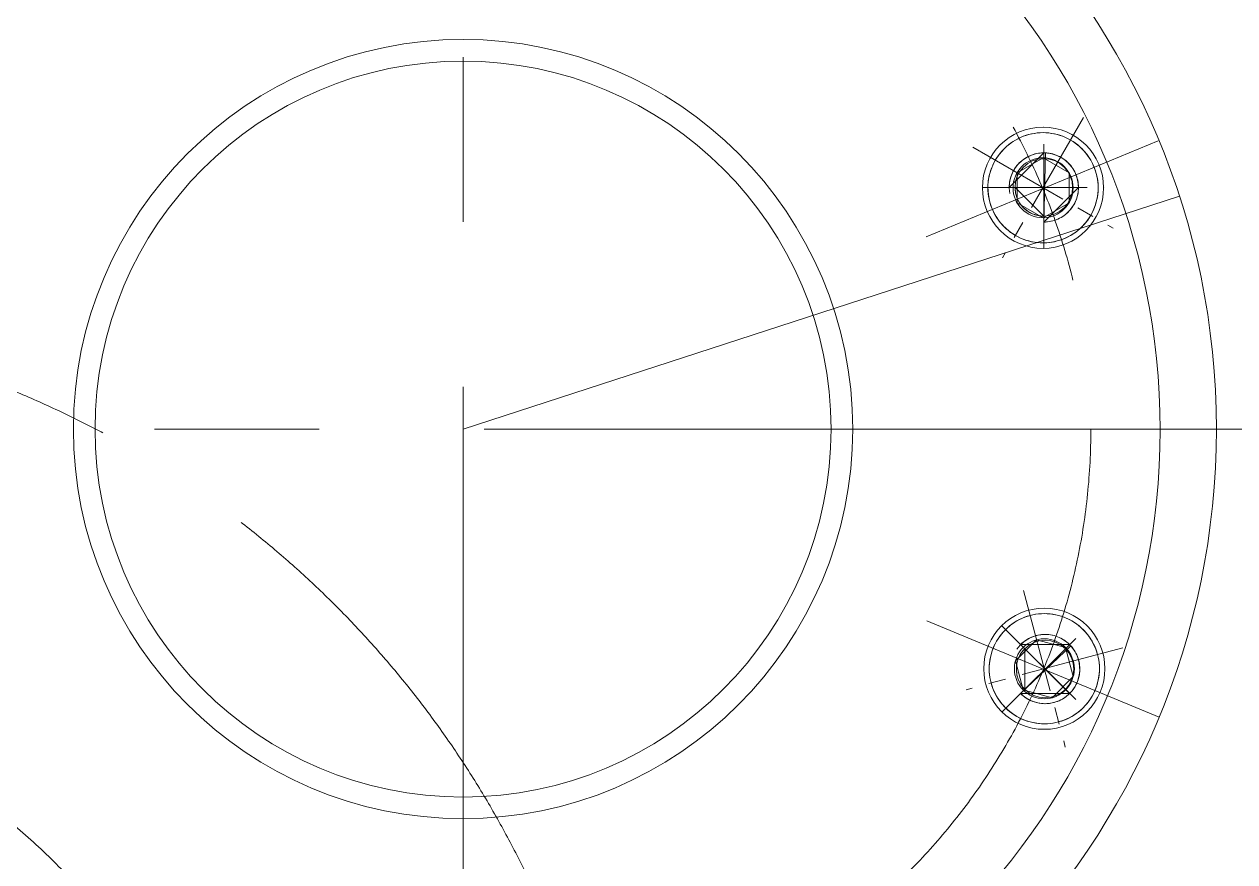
# Model space of a CAD drawing. Header units: millimetres. Extents: x 2 to 671028, y -1 to 511258.
# Drawn here: x 101926 to 105477, y 93390 to 95847 of the extents above; entities that cross this region are included whole.
import ezdxf

# ---------------------------------------------------------------- set-up
doc = ezdxf.new("R2010")
doc.units = ezdxf.units.MM
doc.header["$LTSCALE"] = 25.4
doc.linetypes.add('CENTER', pattern=[50.8, 31.75, -6.35, 6.35, -6.35])
doc.linetypes.add('点画线', pattern=[18, 12, -2, 2, -2])
for name, color, linetype, lineweight in [('CAXA1', 5, 'CENTER', 5), ('中心线层', 5, 'CENTER', 5), ('细实线层', 7, 'Continuous', 5)]:
    doc.layers.add(name, color=color, linetype=linetype, lineweight=lineweight)

msp = doc.modelspace()

# ---------------------------------------------------------------- linework, layer by layer
at = {"color": 7, "lineweight": 5}
for p, q in [((104881.06, 95525.5), (104872.83, 95523.52)), ((104889.38, 95527.04), (104881.06, 95525.5)), ((104897.77, 95528.14), (104889.38, 95527.04)), ((104906.21, 95528.81), (104897.77, 95528.14)), ((104914.67, 95529.03), (104906.21, 95528.81)), ((104923.13, 95528.81), (104914.67, 95529.03)), ((104931.57, 95528.14), (104923.13, 95528.81)), ((104939.96, 95527.04), (104931.57, 95528.14)), ((104948.28, 95525.5), (104939.96, 95527.04)), ((104956.51, 95523.52), (104948.28, 95525.5)), ((104812.93, 95493), (104806.49, 95487.5)), ((104819.64, 95498.15), (104812.93, 95493)), ((104826.62, 95502.95), (104819.64, 95498.15)), ((104833.83, 95507.37), (104826.62, 95502.95)), ((104841.27, 95511.41), (104833.83, 95507.37)), ((104848.91, 95515.05), (104841.27, 95511.41)), ((104856.73, 95518.29), (104848.91, 95515.05)), ((104864.71, 95521.12), (104856.73, 95518.29)), ((104872.83, 95523.52), (104864.71, 95521.12)), ((104964.63, 95521.12), (104956.51, 95523.52)), ((104972.61, 95518.29), (104964.63, 95521.12)), ((104980.43, 95515.05), (104972.61, 95518.29)), ((104988.07, 95511.41), (104980.43, 95515.05)), ((104995.51, 95507.37), (104988.07, 95511.41)), ((105002.72, 95502.95), (104995.51, 95507.37)), ((104995.51, 95507.37), (104995.51, 95507.37)), ((105009.7, 95498.15), (105002.72, 95502.95)), ((105016.41, 95493), (105009.7, 95498.15)), ((105022.85, 95487.5), (105016.41, 95493)), ((104779.08, 95455.41), (104774.66, 95448.19)), ((104783.88, 95462.39), (104779.08, 95455.41)), ((104789.03, 95469.1), (104783.88, 95462.39)), ((104794.53, 95475.54), (104789.03, 95469.1)), ((104800.35, 95481.68), (104794.53, 95475.54)), ((104806.49, 95487.5), (104800.35, 95481.68)), ((104815.37, 95368.31), (104916.97, 95469.91)), ((104838.47, 95411.35), (104914.67, 95455.35)), ((104861.63, 95453.52), (104857.25, 95450.51)), ((104866.17, 95456.3), (104861.63, 95453.52)), ((104870.84, 95458.84), (104866.17, 95456.3)), ((104875.64, 95461.13), (104870.84, 95458.84)), ((104880.56, 95463.16), (104875.64, 95461.13)), ((104885.57, 95464.94), (104880.56, 95463.16)), ((104890.67, 95466.45), (104885.57, 95464.94)), ((104895.85, 95467.69), (104890.67, 95466.45)), ((104901.08, 95468.66), (104895.85, 95467.69)), ((104906.35, 95469.35), (104901.08, 95468.66)), ((104911.65, 95469.77), (104906.35, 95469.35)), ((104916.97, 95469.91), (104911.65, 95469.77)), ((104914.67, 95455.35), (104990.87, 95411.35)), ((104922.29, 95469.77), (104916.97, 95266.71)), ((104927.59, 95469.35), (104922.29, 95469.77)), ((104932.86, 95468.66), (104927.59, 95469.35)), ((104938.09, 95467.69), (104932.86, 95468.66)), ((104943.26, 95466.45), (104938.09, 95467.69)), ((104948.37, 95464.94), (104943.26, 95466.45)), ((104953.38, 95463.16), (104948.37, 95464.94)), ((104958.29, 95461.13), (104953.38, 95463.16)), ((104963.09, 95458.84), (104958.29, 95461.13)), ((104967.77, 95456.3), (104963.09, 95458.84)), ((104972.3, 95453.52), (104967.77, 95456.3)), ((104976.69, 95450.51), (104972.3, 95453.52)), ((105028.99, 95481.68), (105022.85, 95487.5)), ((105034.82, 95475.54), (105028.99, 95481.68)), ((105040.31, 95469.1), (105034.82, 95475.54)), ((105045.46, 95462.39), (105040.31, 95469.1)), ((105050.26, 95455.41), (105045.46, 95462.39)), ((105054.68, 95448.19), (105050.26, 95455.41)), ((104760.91, 95417.32), (104758.51, 95409.2)), ((104763.74, 95425.3), (104760.91, 95417.32)), ((104766.98, 95433.12), (104763.74, 95425.3)), ((104770.62, 95440.76), (104766.98, 95433.12)), ((104774.66, 95448.19), (104770.62, 95440.76)), ((104774.66, 95448.19), (104774.66, 95448.19)), ((104828.98, 95419.11), (104826.44, 95414.44)), ((104831.76, 95423.65), (104828.98, 95419.11)), ((104834.77, 95428.03), (104831.76, 95423.65)), ((104838.01, 95432.25), (104834.77, 95428.03)), ((104841.47, 95436.3), (104838.01, 95432.25)), ((104845.13, 95440.15), (104841.47, 95436.3)), ((104848.99, 95443.81), (104845.13, 95440.15)), ((104853.03, 95447.27), (104848.99, 95443.81)), ((104857.25, 95450.51), (104853.03, 95447.27)), ((104980.91, 95447.27), (104976.69, 95450.51)), ((104984.95, 95443.81), (104980.91, 95447.27)), ((104988.81, 95440.15), (104984.95, 95443.81)), ((104992.47, 95436.3), (104988.81, 95440.15)), ((104995.93, 95432.25), (104992.47, 95436.3)), ((104999.17, 95428.03), (104995.93, 95432.25)), ((105002.18, 95423.65), (104999.17, 95428.03)), ((105004.96, 95419.11), (105002.18, 95423.65)), ((105007.5, 95414.44), (105004.96, 95419.11)), ((105058.72, 95440.76), (105054.68, 95448.19)), ((105062.36, 95433.12), (105058.72, 95440.76)), ((105065.6, 95425.3), (105062.36, 95433.12)), ((105068.43, 95417.32), (105065.6, 95425.3)), ((105070.83, 95409.2), (105068.43, 95417.32)), ((104753.88, 95384.26), (104753.22, 95375.82)), ((104754.99, 95392.65), (104753.88, 95384.26)), ((104756.53, 95400.97), (104754.99, 95392.65)), ((104758.51, 95409.2), (104756.53, 95400.97)), ((104816.62, 95384.21), (104815.93, 95378.93)), ((104817.59, 95389.44), (104816.62, 95384.21)), ((104818.83, 95394.61), (104817.59, 95389.44)), ((104820.34, 95399.71), (104818.83, 95394.61)), ((104822.12, 95404.72), (104820.34, 95399.71)), ((104824.15, 95409.64), (104822.12, 95404.72)), ((104826.44, 95414.44), (104824.15, 95409.64)), ((104838.47, 95411.35), (104838.47, 95323.37)), ((104990.87, 95323.37), (104990.87, 95411.35)), ((105009.79, 95409.64), (105007.5, 95414.44)), ((105011.82, 95404.72), (105009.79, 95409.64)), ((105013.6, 95399.71), (105011.82, 95404.72)), ((105015.11, 95394.61), (105013.6, 95399.71)), ((105016.35, 95389.44), (105015.11, 95394.61)), ((105017.32, 95384.21), (105016.35, 95389.44)), ((105018.01, 95378.93), (105017.32, 95384.21)), ((105072.81, 95400.97), (105070.83, 95409.2)), ((105074.35, 95392.65), (105072.81, 95400.97)), ((105075.46, 95384.26), (105074.35, 95392.65)), ((105076.12, 95375.82), (105075.46, 95384.26)), ((104753.22, 95375.82), (104753, 95367.36)), ((104753, 95367.36), (104753.22, 95358.9)), ((104753.22, 95358.9), (104753.88, 95350.46)), ((104753.88, 95350.46), (104754.99, 95342.07)), ((104815.51, 95373.63), (104815.37, 95368.31)), ((104832.55, 95368.31), (104815.37, 95368.31)), ((104815.37, 95368.31), (105018.57, 95368.31)), ((104815.93, 95378.93), (104815.51, 95373.63)), ((104916.97, 95283.9), (104832.55, 95368.31)), ((104832.55, 95368.31), (104832.67, 95363.89)), ((104916.97, 95283.9), (104832.55, 95368.31)), ((104832.67, 95363.89), (104833.02, 95359.49)), ((104833.02, 95359.49), (104833.59, 95355.11)), ((104833.59, 95355.11), (104834.4, 95350.76)), ((104834.4, 95350.76), (104835.43, 95346.46)), ((104835.43, 95346.46), (104836.69, 95342.23)), ((105018.57, 95368.31), (104916.97, 95266.71)), ((105015.11, 95342.02), (105016.35, 95347.19)), ((105016.35, 95347.19), (105017.32, 95352.42)), ((105017.32, 95352.42), (105018.01, 95357.69)), ((105018.43, 95373.63), (105018.01, 95378.93)), ((105018.01, 95357.69), (105018.43, 95362.99)), ((105018.57, 95368.31), (105018.43, 95373.63)), ((105018.43, 95362.99), (105018.57, 95368.31)), ((105074.35, 95342.07), (105075.46, 95350.46)), ((105075.46, 95350.46), (105076.12, 95358.9)), ((105076.34, 95367.36), (105076.12, 95375.82)), ((105076.12, 95358.9), (105076.34, 95367.36)), ((104754.99, 95342.07), (104756.53, 95333.75)), ((104756.53, 95333.75), (104758.51, 95325.52)), ((104758.51, 95325.52), (104760.91, 95317.4)), ((104760.91, 95317.4), (104763.74, 95309.42)), ((104836.69, 95342.23), (104838.16, 95338.06)), ((104838.16, 95338.06), (104839.85, 95333.98)), ((104838.47, 95323.37), (104914.67, 95279.37)), ((104839.85, 95333.98), (104841.75, 95329.99)), ((104841.75, 95329.99), (104843.86, 95326.1)), ((104843.86, 95326.1), (104846.17, 95322.34)), ((104846.17, 95322.34), (104848.68, 95318.69)), ((104848.68, 95318.69), (104851.37, 95315.19)), ((104851.37, 95315.19), (104854.24, 95311.83)), ((104854.24, 95311.83), (104857.28, 95308.62)), ((104990.87, 95323.37), (104914.67, 95279.37)), ((104990.87, 95323.37), (104914.67, 95279.37)), ((104999.17, 95308.59), (105002.18, 95312.98)), ((105002.18, 95312.98), (105004.96, 95317.51)), ((105004.96, 95317.51), (105007.5, 95322.19)), ((105007.5, 95322.19), (105009.79, 95326.99)), ((105009.79, 95326.99), (105011.82, 95331.9)), ((105011.82, 95331.9), (105013.6, 95336.92)), ((105013.6, 95336.92), (105015.11, 95342.02)), ((105065.6, 95309.42), (105068.43, 95317.4)), ((105068.43, 95317.4), (105070.83, 95325.52)), ((105070.83, 95325.52), (105072.81, 95333.75)), ((105072.81, 95333.75), (105074.35, 95342.07)), ((104763.74, 95309.42), (104766.98, 95301.6)), ((104766.98, 95301.6), (104770.62, 95293.96)), ((104770.62, 95293.96), (104774.66, 95286.52)), ((104774.66, 95286.52), (104779.08, 95279.31)), ((104779.08, 95279.31), (104783.88, 95272.33)), ((104857.28, 95308.62), (104860.48, 95305.58)), ((104860.48, 95305.58), (104863.84, 95302.71)), ((104863.84, 95302.71), (104867.35, 95300.02)), ((104867.35, 95300.02), (104870.99, 95297.52)), ((104870.99, 95297.52), (104874.76, 95295.21)), ((104874.76, 95295.21), (104878.65, 95293.1)), ((104878.65, 95293.1), (104882.63, 95291.19)), ((104882.63, 95291.19), (104886.72, 95289.5)), ((104886.72, 95289.5), (104890.88, 95288.03)), ((104890.88, 95288.03), (104895.12, 95286.77)), ((104895.12, 95286.77), (104899.42, 95285.74)), ((104899.42, 95285.74), (104903.76, 95284.94)), ((104903.76, 95284.94), (104908.15, 95284.36)), ((104908.15, 95284.36), (104912.55, 95284.01)), ((104912.55, 95284.01), (104916.97, 95283.9)), ((104916.97, 95266.71), (104916.97, 95283.9)), ((104953.38, 95273.46), (104958.29, 95275.5)), ((104958.29, 95275.5), (104963.09, 95277.79)), ((104963.09, 95277.79), (104967.77, 95280.32)), ((104967.77, 95280.32), (104972.3, 95283.1)), ((104972.3, 95283.1), (104976.69, 95286.12)), ((104976.69, 95286.12), (104980.91, 95289.35)), ((104980.91, 95289.35), (104984.95, 95292.81)), ((104984.95, 95292.81), (104988.81, 95296.47)), ((104988.81, 95296.47), (104992.47, 95300.33)), ((104992.47, 95300.33), (104995.93, 95304.37)), ((104995.93, 95304.37), (104999.17, 95308.59)), ((105045.46, 95272.33), (105050.26, 95279.31)), ((105050.26, 95279.31), (105054.68, 95286.52)), ((105054.68, 95286.52), (105058.72, 95293.96)), ((105058.72, 95293.96), (105062.36, 95301.6)), ((105062.36, 95301.6), (105065.6, 95309.42)), ((104783.88, 95272.33), (104789.03, 95265.62)), ((104789.03, 95265.62), (104794.53, 95259.18)), ((104794.53, 95259.18), (104800.35, 95253.04)), ((104800.35, 95253.04), (104806.49, 95247.21)), ((104806.49, 95247.21), (104812.93, 95241.72)), ((104812.93, 95241.72), (104819.64, 95236.56)), ((104916.97, 95266.71), (104922.29, 95266.85)), ((104922.29, 95266.85), (104927.59, 95267.27)), ((104927.59, 95267.27), (104932.86, 95267.96)), ((104932.86, 95267.96), (104938.09, 95268.93)), ((104938.09, 95268.93), (104943.26, 95270.17)), ((104943.26, 95270.17), (104948.37, 95271.68)), ((104948.37, 95271.68), (104953.38, 95273.46)), ((105009.7, 95236.56), (105016.41, 95241.72)), ((105016.41, 95241.72), (105022.85, 95247.21)), ((105022.85, 95247.21), (105028.99, 95253.04)), ((105028.99, 95253.04), (105034.82, 95259.18)), ((105034.82, 95259.18), (105040.31, 95265.62)), ((105040.31, 95265.62), (105045.46, 95272.33)), ((104819.64, 95236.56), (104826.62, 95231.77)), ((104826.62, 95231.77), (104833.83, 95227.35)), ((104833.83, 95227.35), (104833.83, 95227.35)), ((104833.83, 95227.35), (104841.27, 95223.31)), ((104841.27, 95223.31), (104848.91, 95219.67)), ((104848.91, 95219.67), (104856.73, 95216.43)), ((104856.73, 95216.43), (104864.71, 95213.6)), ((104864.71, 95213.6), (104872.83, 95211.2)), ((104872.83, 95211.2), (104881.06, 95209.22)), ((104881.06, 95209.22), (104889.38, 95207.68)), ((104889.38, 95207.68), (104897.77, 95206.57)), ((104897.77, 95206.57), (104906.21, 95205.91)), ((104906.21, 95205.91), (104914.67, 95205.69)), ((104914.67, 95205.69), (104923.13, 95205.91)), ((104923.13, 95205.91), (104931.57, 95206.57)), ((104931.57, 95206.57), (104939.96, 95207.68)), ((104939.96, 95207.68), (104948.28, 95209.22)), ((104948.28, 95209.22), (104956.51, 95211.2)), ((104956.51, 95211.2), (104964.63, 95213.6)), ((104964.63, 95213.6), (104972.61, 95216.43)), ((104972.61, 95216.43), (104980.43, 95219.67)), ((104980.43, 95219.67), (104988.07, 95223.31)), ((104988.07, 95223.31), (104995.51, 95227.35)), ((104995.51, 95227.35), (105002.72, 95231.77)), ((105002.72, 95231.77), (105009.7, 95236.56)), ((104852.77, 94104.03), (104845.13, 94100.39)), ((104860.59, 94107.27), (104852.77, 94104.03)), ((104868.56, 94110.1), (104860.59, 94107.27)), ((104876.68, 94112.5), (104868.56, 94110.1)), ((104884.91, 94114.48), (104876.68, 94112.5)), ((104876.68, 94112.5), (104876.68, 94112.5)), ((104893.23, 94116.02), (104884.91, 94114.48)), ((104901.62, 94117.13), (104893.23, 94116.02)), ((104910.06, 94117.79), (104901.62, 94117.13)), ((104918.52, 94118.01), (104910.06, 94117.79)), ((104926.98, 94117.79), (104918.52, 94118.01)), ((104935.42, 94117.13), (104926.98, 94117.79)), ((104943.81, 94116.02), (104935.42, 94117.13)), ((104952.14, 94114.48), (104943.81, 94116.02)), ((104960.37, 94112.5), (104952.14, 94114.48)), ((104968.48, 94110.1), (104960.37, 94112.5)), ((104976.46, 94107.27), (104968.48, 94110.1)), ((104984.28, 94104.03), (104976.46, 94107.27)), ((104991.92, 94100.39), (104984.28, 94104.03)), ((104804.2, 94070.66), (104798.38, 94064.52)), ((104810.34, 94076.49), (104804.2, 94070.66)), ((104816.78, 94081.98), (104810.34, 94076.49)), ((104823.5, 94087.13), (104816.78, 94081.98)), ((104830.47, 94091.93), (104823.5, 94087.13)), ((104837.69, 94096.35), (104830.47, 94091.93)), ((104845.13, 94100.39), (104837.69, 94096.35)), ((104999.36, 94096.35), (104991.92, 94100.39)), ((105006.58, 94091.93), (104999.36, 94096.35)), ((105013.55, 94087.13), (105006.58, 94091.93)), ((105020.27, 94081.98), (105013.55, 94087.13)), ((105026.7, 94076.49), (105020.27, 94081.98)), ((105032.84, 94070.66), (105026.7, 94076.49)), ((105038.67, 94064.52), (105032.84, 94070.66)), ((104778.51, 94037.18), (104774.47, 94029.74)), ((104782.93, 94044.39), (104778.51, 94037.18)), ((104787.73, 94051.37), (104782.93, 94044.39)), ((104792.88, 94058.08), (104787.73, 94051.37)), ((104798.38, 94064.52), (104792.88, 94058.08)), ((104895.75, 94041.33), (104833.53, 93979.11)), ((104856.88, 94034.35), (104852.84, 94030.89)), ((104861.1, 94037.58), (104856.88, 94034.35)), ((104865.49, 94040.6), (104861.1, 94037.58)), ((104870.02, 94043.38), (104865.49, 94040.6)), ((104874.7, 94045.91), (104870.02, 94043.38)), ((104879.5, 94048.2), (104874.7, 94045.91)), ((104884.41, 94050.24), (104879.5, 94048.2)), ((104889.43, 94052.02), (104884.41, 94050.24)), ((104894.53, 94053.53), (104889.43, 94052.02)), ((104899.7, 94054.77), (104894.53, 94053.53)), ((104895.75, 94041.33), (104980.74, 94018.56)), ((104904.93, 94055.74), (104899.7, 94054.77)), ((104910.2, 94056.43), (104904.93, 94055.74)), ((104915.5, 94056.85), (104910.2, 94056.43)), ((104920.82, 94056.99), (104915.5, 94056.85)), ((104926.14, 94056.85), (104920.82, 94056.99)), ((104931.44, 94056.43), (104926.14, 94056.85)), ((104936.72, 94055.74), (104931.44, 94056.43)), ((104941.95, 94054.77), (104936.72, 94055.74)), ((104947.12, 94053.53), (104941.95, 94054.77)), ((104952.22, 94052.02), (104947.12, 94053.53)), ((104957.23, 94050.24), (104952.22, 94052.02)), ((104962.15, 94048.2), (104957.23, 94050.24)), ((104966.95, 94045.91), (104962.15, 94048.2)), ((104971.62, 94043.38), (104966.95, 94045.91)), ((104976.16, 94040.6), (104971.62, 94043.38)), ((104980.54, 94037.58), (104976.16, 94040.6)), ((104984.76, 94034.35), (104980.54, 94037.58)), ((104988.81, 94030.89), (104984.76, 94034.35)), ((105044.17, 94058.08), (105038.67, 94064.52)), ((105049.32, 94051.37), (105044.17, 94058.08)), ((105054.11, 94044.39), (105049.32, 94051.37)), ((105058.53, 94037.18), (105054.11, 94044.39)), ((105062.57, 94029.74), (105058.53, 94037.18)), ((104762.36, 93998.18), (104760.39, 93989.95)), ((104764.77, 94006.3), (104762.36, 93998.18)), ((104767.59, 94014.28), (104764.77, 94006.3)), ((104770.83, 94022.1), (104767.59, 94014.28)), ((104774.47, 94029.74), (104770.83, 94022.1)), ((104847.72, 93997.6), (104845.61, 93993.71)), ((104850.03, 94001.36), (104847.72, 93997.6)), ((104852.84, 94030.89), (104848.98, 94027.23)), ((104861.13, 94015.08), (104848.98, 94027.23)), ((104848.98, 94027.23), (104992.66, 94027.23)), ((104848.98, 94027.23), (104992.66, 93883.55)), ((104996.33, 94023.37), (104848.98, 93883.55)), ((104852.53, 94005.01), (104850.03, 94001.36)), ((104855.22, 94008.51), (104852.53, 94005.01)), ((104858.09, 94011.87), (104855.22, 94008.51)), ((104861.13, 94015.08), (104858.09, 94011.87)), ((104861.13, 93895.7), (104861.13, 94015.08)), ((104861.13, 93895.7), (104861.13, 94015.08)), ((104980.74, 94018.56), (105003.51, 93933.57)), ((104992.66, 94027.23), (104988.81, 94030.89)), ((104999.78, 94019.33), (104996.33, 94023.37)), ((105003.02, 94015.11), (104999.78, 94019.33)), ((105006.03, 94010.72), (105003.02, 94015.11)), ((105008.81, 94006.19), (105006.03, 94010.72)), ((105011.35, 94001.51), (105008.81, 94006.19)), ((105013.64, 93996.71), (105011.35, 94001.51)), ((105066.22, 94022.1), (105062.57, 94029.74)), ((105069.46, 94014.28), (105066.22, 94022.1)), ((105072.28, 94006.3), (105069.46, 94014.28)), ((105074.69, 93998.18), (105072.28, 94006.3)), ((105076.66, 93989.95), (105074.69, 93998.18)), ((105074.69, 93998.18), (105074.69, 93998.18)), ((104757.07, 93964.8), (104756.85, 93956.34)), ((104757.74, 93973.24), (104757.07, 93964.8)), ((104758.84, 93981.63), (104757.74, 93973.24)), ((104760.39, 93989.95), (104758.84, 93981.63)), ((104833.53, 93979.11), (104856.31, 93894.12)), ((104836.87, 93964.21), (104836.52, 93959.81)), ((104837.45, 93968.59), (104836.87, 93964.21)), ((104838.25, 93972.94), (104837.45, 93968.59)), ((104839.28, 93977.24), (104838.25, 93972.94)), ((104840.54, 93981.47), (104839.28, 93977.24)), ((104842.01, 93985.64), (104840.54, 93981.47)), ((104843.71, 93989.72), (104842.01, 93985.64)), ((104845.61, 93993.71), (104843.71, 93989.72)), ((105015.67, 93991.8), (105013.64, 93996.71)), ((105017.45, 93986.78), (105015.67, 93991.8)), ((105018.96, 93981.68), (105017.45, 93986.78)), ((105020.2, 93976.51), (105018.96, 93981.68)), ((105021.17, 93971.28), (105020.2, 93976.51)), ((105021.87, 93966.01), (105021.17, 93971.28)), ((105022.28, 93960.71), (105021.87, 93966.01)), ((105078.2, 93981.63), (105076.66, 93989.95)), ((105079.31, 93973.24), (105078.2, 93981.63)), ((105079.97, 93964.8), (105079.31, 93973.24)), ((105080.19, 93956.34), (105079.97, 93964.8)), ((104756.85, 93956.34), (104757.07, 93947.88)), ((104757.07, 93947.88), (104757.74, 93939.44)), ((104757.74, 93939.44), (104758.84, 93931.05)), ((104758.84, 93931.05), (104760.39, 93922.73)), ((104836.52, 93959.81), (104836.41, 93955.39)), ((104836.41, 93955.39), (104836.52, 93950.97)), ((104836.52, 93950.97), (104836.87, 93946.56)), ((104836.87, 93946.56), (104837.45, 93942.18)), ((104837.45, 93942.18), (104838.25, 93937.84)), ((104838.25, 93937.84), (104839.28, 93933.54)), ((104839.28, 93933.54), (104840.54, 93929.3)), ((104840.54, 93929.3), (104842.01, 93925.14)), ((104941.3, 93871.35), (105003.51, 93933.57)), ((105017.45, 93923.99), (105018.96, 93929.09)), ((105018.96, 93929.09), (105020.2, 93934.26)), ((105020.2, 93934.26), (105021.17, 93939.49)), ((105021.17, 93939.49), (105021.87, 93944.77)), ((105021.87, 93944.77), (105022.28, 93950.07)), ((105022.42, 93955.39), (105022.28, 93960.71)), ((105022.28, 93950.07), (105022.42, 93955.39)), ((105076.66, 93922.73), (105078.2, 93931.05)), ((105078.2, 93931.05), (105079.31, 93939.44)), ((105079.31, 93939.44), (105079.97, 93947.88)), ((105079.97, 93947.88), (105080.19, 93956.34)), ((104760.39, 93922.73), (104762.36, 93914.5)), ((104762.36, 93914.5), (104762.36, 93914.5)), ((104762.36, 93914.5), (104764.77, 93906.38)), ((104764.77, 93906.38), (104767.59, 93898.4)), ((104767.59, 93898.4), (104770.83, 93890.58)), ((104770.83, 93890.58), (104774.47, 93882.94)), ((104842.01, 93925.14), (104843.71, 93921.05)), ((104843.71, 93921.05), (104845.61, 93917.06)), ((104845.61, 93917.06), (104847.72, 93913.18)), ((104847.72, 93913.18), (104850.03, 93909.41)), ((104848.98, 93883.55), (104861.13, 93895.7)), ((104850.03, 93909.41), (104852.53, 93905.77)), ((104852.53, 93905.77), (104855.22, 93902.26)), ((104855.22, 93902.26), (104858.09, 93898.9)), ((104941.3, 93871.35), (104856.31, 93894.12)), ((104941.3, 93871.35), (104856.31, 93894.12)), ((104858.09, 93898.9), (104861.13, 93895.7)), ((104996.33, 93887.4), (104999.78, 93891.45)), ((104999.78, 93891.45), (105003.02, 93895.67)), ((105003.02, 93895.67), (105006.03, 93900.05)), ((105006.03, 93900.05), (105008.81, 93904.59)), ((105008.81, 93904.59), (105011.35, 93909.26)), ((105011.35, 93909.26), (105013.64, 93914.06)), ((105013.64, 93914.06), (105015.67, 93918.98)), ((105015.67, 93918.98), (105017.45, 93923.99)), ((105062.57, 93882.94), (105066.22, 93890.58)), ((105066.22, 93890.58), (105069.46, 93898.4)), ((105069.46, 93898.4), (105072.28, 93906.38)), ((105072.28, 93906.38), (105074.69, 93914.5)), ((105074.69, 93914.5), (105076.66, 93922.73)), ((104774.47, 93882.94), (104778.51, 93875.5)), ((104778.51, 93875.5), (104782.93, 93868.29)), ((104782.93, 93868.29), (104787.73, 93861.31)), ((104787.73, 93861.31), (104792.88, 93854.6)), ((104848.98, 93883.55), (104852.84, 93879.88)), ((104992.66, 93883.55), (104848.98, 93883.55)), ((104852.84, 93879.88), (104856.88, 93876.43)), ((104856.88, 93876.43), (104861.1, 93873.19)), ((104861.1, 93873.19), (104865.49, 93870.18)), ((104865.49, 93870.18), (104870.02, 93867.4)), ((104870.02, 93867.4), (104874.7, 93864.86)), ((104874.7, 93864.86), (104879.5, 93862.57)), ((104879.5, 93862.57), (104884.41, 93860.54)), ((104884.41, 93860.54), (104889.43, 93858.76)), ((104889.43, 93858.76), (104894.53, 93857.25)), ((104894.53, 93857.25), (104899.7, 93856.01)), ((104899.7, 93856.01), (104904.93, 93855.04)), ((104904.93, 93855.04), (104910.2, 93854.34)), ((104931.44, 93854.34), (104936.72, 93855.04)), ((104936.72, 93855.04), (104941.95, 93856.01)), ((104941.95, 93856.01), (104947.12, 93857.25)), ((104947.12, 93857.25), (104952.22, 93858.76)), ((104952.22, 93858.76), (104957.23, 93860.54)), ((104957.23, 93860.54), (104962.15, 93862.57)), ((104962.15, 93862.57), (104966.95, 93864.86)), ((104966.95, 93864.86), (104971.62, 93867.4)), ((104971.62, 93867.4), (104976.16, 93870.18)), ((104976.16, 93870.18), (104980.54, 93873.19)), ((104980.54, 93873.19), (104984.76, 93876.43)), ((104984.76, 93876.43), (104988.81, 93879.88)), ((104988.81, 93879.88), (104992.66, 93883.55)), ((104992.66, 93883.55), (104996.33, 93887.4)), ((105044.17, 93854.6), (105049.32, 93861.31)), ((105049.32, 93861.31), (105054.11, 93868.29)), ((105054.11, 93868.29), (105058.53, 93875.5)), ((105058.53, 93875.5), (105062.57, 93882.94)), ((104792.88, 93854.6), (104798.38, 93848.16)), ((104798.38, 93848.16), (104804.2, 93842.02)), ((104804.2, 93842.02), (104810.34, 93836.2)), ((104810.34, 93836.2), (104816.78, 93830.7)), ((104816.78, 93830.7), (104823.5, 93825.55)), ((104823.5, 93825.55), (104830.47, 93820.75)), ((104830.47, 93820.75), (104837.69, 93816.33)), ((104910.2, 93854.34), (104915.5, 93853.93)), ((104915.5, 93853.93), (104920.82, 93853.79)), ((104920.82, 93853.79), (104926.14, 93853.93)), ((104926.14, 93853.93), (104931.44, 93854.34)), ((104999.36, 93816.33), (105006.58, 93820.75)), ((105006.58, 93820.75), (105013.55, 93825.55)), ((105013.55, 93825.55), (105020.27, 93830.7)), ((105020.27, 93830.7), (105026.7, 93836.2)), ((105026.7, 93836.2), (105032.84, 93842.02)), ((105032.84, 93842.02), (105038.67, 93848.16)), ((105038.67, 93848.16), (105044.17, 93854.6)), ((104837.69, 93816.33), (104845.13, 93812.29)), ((104845.13, 93812.29), (104852.77, 93808.65)), ((104852.77, 93808.65), (104860.59, 93805.41)), ((104860.59, 93805.41), (104868.56, 93802.58)), ((104868.56, 93802.58), (104876.68, 93800.18)), ((104876.68, 93800.18), (104884.91, 93798.2)), ((104884.91, 93798.2), (104893.23, 93796.66)), ((104893.23, 93796.66), (104901.62, 93795.55)), ((104901.62, 93795.55), (104910.06, 93794.89)), ((104910.06, 93794.89), (104918.52, 93794.67)), ((104918.52, 93794.67), (104926.98, 93794.89)), ((104926.98, 93794.89), (104935.42, 93795.55)), ((104935.42, 93795.55), (104943.81, 93796.66)), ((104943.81, 93796.66), (104952.14, 93798.2)), ((104952.14, 93798.2), (104960.37, 93800.18)), ((104960.37, 93800.18), (104968.48, 93802.58)), ((104968.48, 93802.58), (104976.46, 93805.41)), ((104976.46, 93805.41), (104984.28, 93808.65)), ((104984.28, 93808.65), (104991.92, 93812.29)), ((104991.92, 93812.29), (104999.36, 93816.33))]:
    msp.add_line(p, q, dxfattribs=at)
for centre, radius in [((103213.35, 94659.48), 9811.04), ((103213.35, 94659.48), 4931.97), ((103213.35, 94659.48), 2209.8), ((103213.35, 94657.2), 2044.7), ((103213.35, 94659.48), 1143), ((103213.35, 94659.48), 1079.5), ((104914.67, 95367.36), 177.8), ((104914.67, 95367.36), 87.99), ((104916.97, 95368.31), 84.41), ((104918.52, 93956.34), 177.8), ((104918.52, 93956.34), 87.99), ((104920.82, 93955.39), 84.41)]:
    msp.add_circle(centre, radius, dxfattribs=at)
for centre, radius, start, end in [((103219.97, 101010.37), 14795.5, 301.355793, 238.585014), ((103206.5, 101010.37), 13868.4, 303.508424, 236.55604), ((103213.35, 94660.37), 7366, 148.668749, 31.333257), ((103213.35, 94657.2), 3111.5, 288.81915, 164.85414), ((104914.67, 95367.36), 161.67, 330, 150), ((104914.67, 95367.36), 161.67, 150, 330), ((100805.54, 92089.86), 3111.5, 108.81915, 344.85414), ((104918.52, 93956.34), 161.67, 105, 285), ((104918.52, 93956.34), 161.67, 285, 105)]:
    msp.add_arc(centre, radius, start, end, dxfattribs=at)
msp.add_open_spline([(113756.06, 111546.46), (112864.76, 112500.68), (110828.57, 114210.56), (107205.9, 115926.71), (103206.46, 116616.51), (99134.75, 116199.62), (95271.92, 114747.14), (91886.62, 112322.04), (89225.21, 109071.49), (87483.93, 105213.15), (86756.39, 100999.07), (87250.69, 96719.95), (88797.38, 92676.33), (91368.61, 89151.74), (94783.64, 86393.33), (98824.37, 84605.58), (103217.92, 83906.81), (107669.52, 84391.84), (111873.72, 86012.49), (115532.96, 88690.99), (118399.43, 92241.38), (120258.47, 96440.21), (120722.94, 99481.24), (120765.24, 101003.64)], degree=3, knots=[0, 0, 0, 0, 6187.6660257, 12450.3554582, 18783.7763803, 25175.5539804, 31622.0656792, 38124.7135948, 44683.2378582, 51298.5509218, 57973.8707278, 64697.0192939, 71462.7486572, 78273.5017955, 85129.2788968, 92030.0801453, 98977.2858434, 105969.7011519, 113006.6229991, 120087.9511857, 127214.4959448, 134386.4928487, 141603.6632662, 141603.6632662, 141603.6632662, 141603.6632662], dxfattribs=at)
at = {"layer": 'CAXA1', "linetype": 'CENTER', "lineweight": 5, "ltscale": 3}
for p, q in [((103213.23, 114137.93), (103213.23, 81888.72)), ((104571.71, 95223.02), (105252.79, 95505.13)), ((103213.35, 94659.48), (105314.99, 95342.34)), ((113436.85, 94659.48), (92989.85, 94659.48)), ((104573.95, 94096.79), (105255.03, 93814.67))]:
    msp.add_line(p, q, dxfattribs=at)
for centre, radius in [((103219.97, 101010.37), 14351), ((103219.97, 101010.37), 13716), ((103213.35, 94657.2), 2857.5), ((103213.35, 94657.2), 1841.5), ((100800.23, 92103.67), 2882.9), ((100800.23, 92178.63), 1714.5)]:
    msp.add_circle(centre, radius, dxfattribs=at)
msp.add_arc((103213.35, 94660.37), 6921.5, 148.669255, 31.33338, dxfattribs=at)
at = {"layer": '中心线层', "color": 7, "linetype": '点画线', "lineweight": 5}
for p, q in [((105033.61, 95573.36), (104795.73, 95161.36)), ((104916.97, 95190.51), (104916.97, 95546.11)), ((104708.67, 95486.29), (105120.67, 95248.42)), ((104739.17, 95368.31), (105094.77, 95368.31)), ((104856.96, 94186.11), (104980.09, 93726.57)), ((104795.1, 94081.11), (105046.55, 93829.66)), ((104795.1, 93829.66), (105046.55, 94081.11)), ((105148.29, 94017.91), (104688.76, 93894.77))]:
    msp.add_line(p, q, dxfattribs=at)
at = {"layer": '细实线层', "color": 7, "lineweight": 5}
for centre, start, end in [((104916.97, 95368.31), 270, 190), ((104920.82, 93955.39), 225, 145)]:
    msp.add_arc(centre, 101.6, start, end, dxfattribs=at)

doc.saveas('drawing.dxf')
